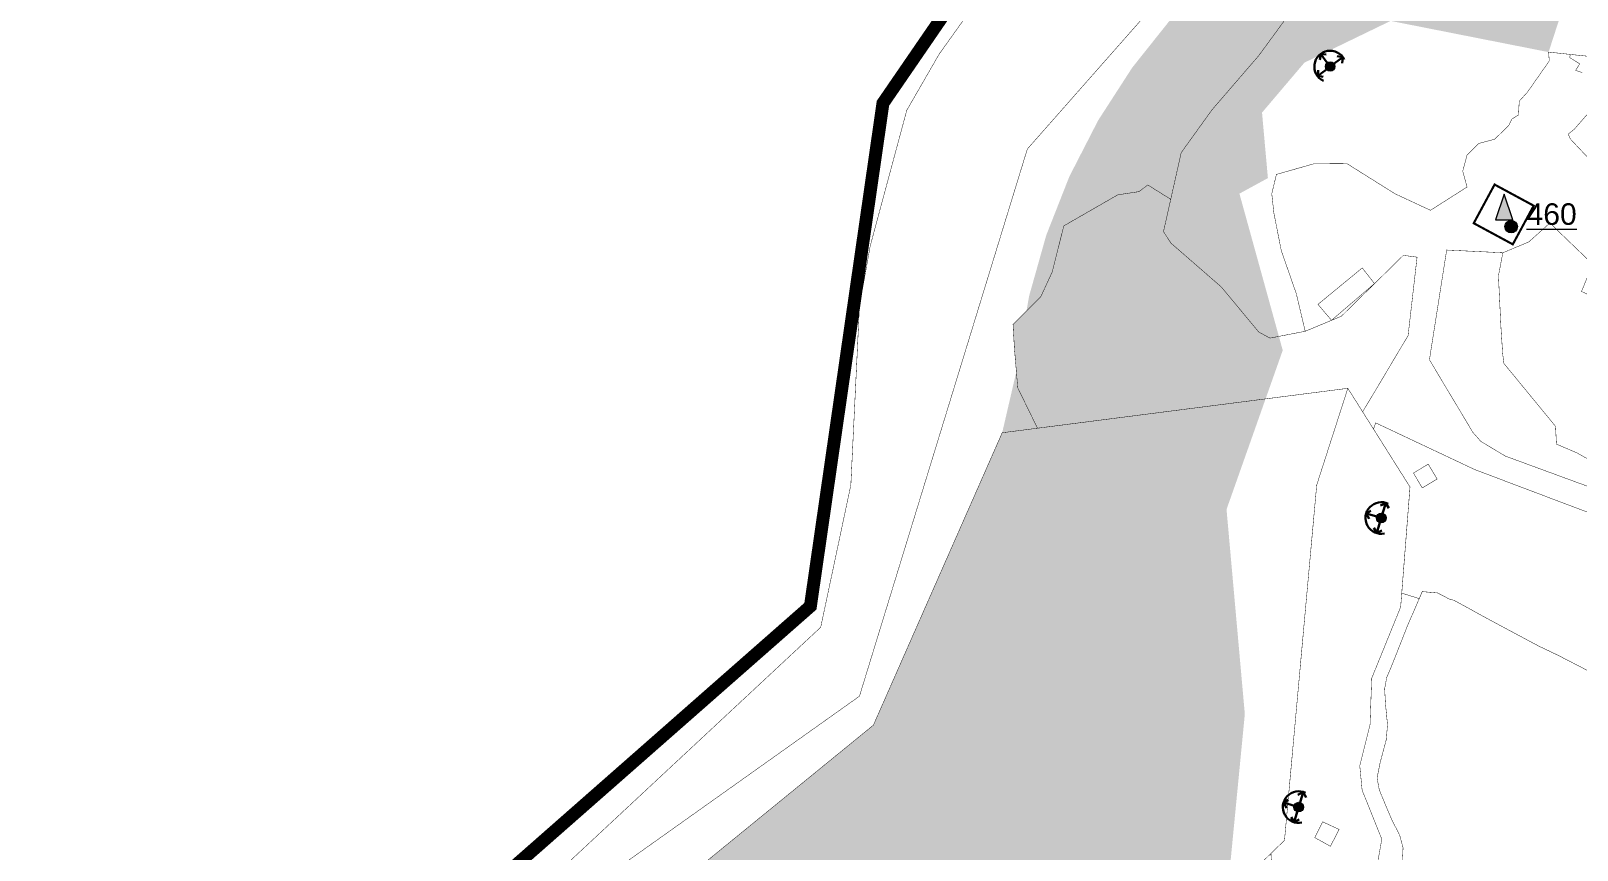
# Model space of a CAD drawing. Header units: millimetres. Extents: x 21689 to 31331, y 37531 to 43751.
# Drawn here: x 22793 to 23511, y 38831 to 39211 of the extents above; entities that cross this region are included whole.
import ezdxf

# ---------------------------------------------------------------- set-up
doc = ezdxf.new("R2010")
doc.units = ezdxf.units.MM
doc.linetypes.add('DASHEDX2', pattern=[1.5, 1, -0.5])
doc.linetypes.add('МЕЖА', pattern=[4, 1, -1, 1, -1])
for name, color, linetype, lineweight in [('0 . 11 - границы ДМ проект', 10, 'МЕЖА', 0), ('0.15 - Видовые раскрытия', 22, 'Continuous', 9), ('00 границы ОКН', 1, 'Continuous', 40), ('00 номер ОКН', 7, 'Continuous', 15), ('CONTUR', 150, 'Continuous', 9)]:
    doc.layers.add(name, color=color, linetype=linetype, lineweight=lineweight)
doc.layers.add('00 ОКН', color=1, linetype='Continuous', lineweight=9, transparency=0.4)
doc.layers.add('00 Природный ландшафт', color=81, linetype='Continuous', lineweight=9, true_color=0xa9da90, transparency=0.4)
doc.styles.get("Standard").update_dxf_attribs({"font": 'arial.ttf'})

# ---------------------------------------------------------------- blocks, each defined once
blk = doc.blocks.new('участки все')
at = {"layer": 'CONTUR', "const_width": 0.2}
for points in [[(-100.75, 920.65), (-84.74, 977.64), (73.25, 1127.65), (156.26, 1182.65), (273.26, 1291.64), (287.26, 1357.65), (291.26, 1440.65), (296.26, 1468.64), (313.25, 1531.64), (328.26, 1557.64), (368.27, 1613.64)], [(459.26, 1615.64), (369.25, 1513.64), (291.26, 1259.64), (77.25, 1107.65), (53.26, 1043.64), (19.25, 999.64), (-30.75, 953.65), (-42.74, 907.64), (-76.74, 841.65), (-98.24, 751.12)], [(630.41, 1556.61), (611.4, 1558.62), (611.7, 1554.5), (601.54, 1540), (597.75, 1535.83), (597.4, 1529.42), (594.33, 1527.54), (592.88, 1524.55), (586.32, 1518.18), (578.92, 1516.21), (573.5, 1510.78), (571.51, 1503.38), (573.51, 1495.99), (556.53, 1485.19), (540.1, 1492.83), (517.69, 1506.87), (502.28, 1506.76), (484.96, 1501.85), (482.8, 1492.9), (483.76, 1483.99), (487.22, 1466.44), (494.21, 1446.41), (498.33, 1429.03), (481.96, 1425.86), (476.78, 1428.67), (459.33, 1449.63), (436.03, 1469.89), (432.49, 1475.27), (440.73, 1511.97), (455, 1531.8), (476.8, 1557.05), (488.45, 1572.95)], [(626.98, 1549.12), (623.96, 1550.13), (625.85, 1553.17), (621.23, 1556.06), (621.45, 1557.55), (627.17, 1556.95)], [(635.07, 1268.67), (615.96, 1278.55), (606.87, 1282.87), (583.68, 1295.25), (567.51, 1304.14), (565.26, 1304.73), (559.86, 1307.57), (552.68, 1308.19), (551.28, 1304.94), (543.18, 1307.5), (547.01, 1356.76), (530.06, 1383.65), (531.07, 1386.52), (531.07, 1386.52), (577.06, 1364.85), (655.27, 1335.31)], [(635.08, 1268.67), (615.96, 1278.54), (606.87, 1282.86), (583.68, 1295.25), (567.51, 1304.13), (565.26, 1304.73), (559.86, 1307.56), (552.69, 1308.18), (545.71, 1292.02), (541.7, 1281.84), (538.18, 1272.99), (536.18, 1268.33), (535.23, 1263.09), (535.62, 1256.05), (536.56, 1246.44), (535.99, 1239.49), (533.14, 1228.84), (531.71, 1221.69), (532.76, 1216.09), (535.52, 1209.42), (538.66, 1202.01), (542.19, 1195.25), (543.79, 1189.25), (543.42, 1182.3)]]:
    blk.add_lwpolyline(points, dxfattribs=at)
for points in [[(635.67, 1536.96), (656.3, 1522.08), (658.74, 1520.31), (656.47, 1516.37), (650.89, 1506.66), (645.94, 1501.37), (633.66, 1505.39), (621.51, 1518.28), (620.48, 1520.54), (623.33, 1522.83), (635.67, 1536.96)], [(386.19, 1477.96), (411.23, 1492.36), (421.12, 1493.86), (425.21, 1496.95), (435.86, 1490.3), (432.49, 1475.27), (436.03, 1469.89), (459.33, 1449.63), (476.78, 1428.67), (481.96, 1425.86), (498.33, 1429.03), (515.13, 1436.02), (543.91, 1464.28), (550.29, 1463.44), (546.12, 1426.99), (525.01, 1391.65), (518.13, 1402.56), (373.95, 1384.04), (364.8, 1402.78), (363.26, 1420.84), (362.59, 1432.22), (375.54, 1445.15), (380.79, 1456.55), (386.19, 1477.96)], [(590.14, 1465.48), (602.16, 1470.49), (612.09, 1479.36), (617.24, 1474.22), (631.87, 1460.18), (626.69, 1447.51), (687.51, 1419.07), (688.55, 1359.87), (682.92, 1337.87), (668.85, 1341.93), (644.13, 1351.71), (649.16, 1358.71), (644.27, 1361.6), (624.26, 1372.73), (615.04, 1376.64), (614.61, 1384.92), (590.6, 1414.13), (590.05, 1418.74), (589.28, 1430.37), (588.09, 1454.79), (590.14, 1465.48)], [(590.14, 1465.48), (588.09, 1454.79), (589.28, 1430.37), (590.05, 1418.74), (590.6, 1414.13), (614.61, 1384.92), (615.04, 1376.64), (624.26, 1372.73), (644.27, 1361.6), (649.16, 1358.71), (644.13, 1351.71), (591.41, 1371.05), (579.99, 1377.85), (576.14, 1382.19), (556.04, 1415.83), (564.04, 1466.75), (590.14, 1465.48)], [(504.25, 1441.52), (524.82, 1458.43), (530.51, 1451.19), (510.55, 1434.13), (504.25, 1441.52)], [(297.73, 1246.2), (357.57, 1381.93), (518.13, 1402.56), (503.67, 1357.64), (488.71, 1192.74), (422.79, 1128.78), (342.36, 1056.62), (239.39, 1057.62), (122.38, 1058.27), (127.69, 1107.64), (297.73, 1246.2)], [(518.13, 1402.56), (547, 1356.76), (542.67, 1301.04), (529.22, 1267.97), (528.44, 1246.39), (523.67, 1227.36), (524.77, 1216.01), (533.91, 1193.28), (529.23, 1166.85), (523.96, 1154.51), (509.48, 1130.22), (487.93, 1096.38), (482.4, 1186.62), (488.71, 1192.74), (503.67, 1357.64), (518.13, 1402.56)], [(548.6, 1363.24), (555.48, 1367.38), (559.63, 1360.46), (552.72, 1356.32), (548.6, 1363.24)], [(555.48, 1367.37), (548.6, 1363.24), (552.72, 1356.33), (559.62, 1360.47), (555.48, 1367.37)], [(506.42, 1201.33), (514.08, 1197.79), (510.04, 1189.98), (502.78, 1193.99), (506.42, 1201.33)], [(506.41, 1201.33), (502.78, 1193.99), (510.04, 1189.98), (514.09, 1197.79), (506.41, 1201.33)]]:
    blk.add_lwpolyline(points, close=True, dxfattribs=at)

msp = doc.modelspace()

# ---------------------------------------------------------------- hatches: boundary and pattern name
at = {"layer": '0.15 - Видовые раскрытия', "transparency": 33554687}
h = msp.add_hatch(color=256, dxfattribs=at)
h.dxf.hatch_style = 1
h.paths.add_polyline_path([(23395.35, 39196.07, 1), (23398.01, 39192.5, 1)])
h = msp.add_hatch(color=256, dxfattribs=at)
h.dxf.hatch_style = 1
h.paths.add_polyline_path([(23418.28, 38985.36, 1), (23422.55, 38984.09, 1)])
h = msp.add_hatch(color=256, dxfattribs=at)
h.dxf.hatch_style = 1
h.paths.add_polyline_path([(23379.89, 38851.15, 1), (23384.16, 38849.89, 1)])
at = {"layer": '00 ОКН', "transparency": 33554585}
h = msp.add_hatch(color=1, dxfattribs=at)
h.dxf.hatch_style = 1
h.paths.add_polyline_path([(23477.54, 39135.05), (23473.54, 39123.05), (23481.54, 39123.05)])
at = {"layer": '00 ОКН', "transparency": 33554687}
h = msp.add_hatch(color=2, dxfattribs=at)
h.dxf.hatch_style = 1
edge = h.paths.add_edge_path()
edge.add_arc((23480.74, 39119.96), 2.91, 0, 360)
at = {"layer": '00 Природный ландшафт', "transparency": 33554585}
h = msp.add_hatch(color=256, dxfattribs=at)
h.dxf.hatch_style = 1
h.paths.add_polyline_path([(22871.55, 38476.16), (22859.79, 38445.14), (22820.29, 38445.49), (22802.02, 38452.11), (22804.77, 38459.7), (22819.66, 38494.18), (22836.57, 38527.72), (22855.49, 38560.17), (22876.31, 38591.44), (22898.97, 38621.4), (22923.37, 38649.95), (22958.9, 38686.04), (23012.69, 38734.57), (23014.43, 38750), (23184.48, 38888.56), (23244.31, 39024.29), (23250.9, 39052.69), (23250.01, 39063.2), (23249.33, 39074.58), (23255.6, 39080.84), (23256.85, 39087.85), (23264.79, 39115.99), (23275.51, 39143.21), (23288.9, 39169.29), (23304.73, 39193.79), (23322.96, 39216.66), (23343.37, 39237.61), (23367.39, 39255.58), (23401.39, 39275.77), (23430.58, 39285.16), (23488.78, 39294.66), (23510.97, 39294.29), (23510.98, 39240.56), (23498.14, 39200.98), (23424.76, 39215.46), (23384.71, 39196.09), (23365.02, 39172.91), (23367.75, 39142.49), (23354.52, 39135.28), (23374.64, 39062.55), (23348.53, 38988.71), (23357.03, 38893.7), (23348.83, 38809.27), (23309.53, 38771.14), (23254.5, 38721.76), (23121.26, 38708.05), (23074.36, 38711.22), (23046.77, 38710.48), (23028.67, 38700.52), (23009.14, 38662.7), (22967.81, 38631.7), (22964.44, 38607.89), (22900.47, 38577.64), (22892.32, 38558.25), (22898.18, 38533.58), (22910.76, 38520.36)])

# ---------------------------------------------------------------- linework, layer by layer
at = {"layer": '0 . 11 - границы ДМ проект', "color": 7, "linetype": 'DASHEDX2', "lineweight": 100, "ltscale": 9, "transparency": 33554687, "const_width": 6, "flags": 128}
msp.add_lwpolyline([(22946.73, 37638.63), (22902.58, 38352.1), (23040.31, 38403.75), (23117.29, 38401.21), (23331.14, 38342.16), (23767.92, 38429.68), (23839.74, 38479.18), (23935.86, 38610.42), (23988.4, 38646.95), (24015.49, 38690.25), (24098.85, 38777.82), (24145.03, 38828.88), (24135.93, 38857.75), (24309.79, 39159.02), (24384.58, 39142.81), (24479.69, 39275.04), (24546.54, 39209.37), (24750.01, 39350.13), (25003.88, 39639.8), (25413.16, 40107.12), (25363.28, 40286.2), (24989.23, 40491.14), (25395.28, 40838.84), (25660.56, 41058.12), (25845.24, 41208.92), (25792.92, 41266.23), (25888.27, 41383.12), (26058.63, 41521.65), (26092.2, 41658.69), (26130.83, 41752.53), (26159.07, 41742.27), (26300.9, 42104.41), (26325.34, 42112.11), (26524.48, 42049.12), (26659.52, 41994.11), (26661.3, 41997.38), (26646.24, 42050.67), (26706.46, 42026.98), (26859.65, 41970.83), (27006.59, 41919.76), (27172.98, 41911.41), (27384.06, 41951.12), (27369.53, 42033.59), (27673.24, 42086.3), (27976.36, 41979.69), (28033.35, 41963.23), (28102.86, 41962.56), (28159.54, 41928.27), (28328.6, 41835.14), (28499.53, 41807.33), (28720.17, 41761.45), (29052.46, 41622.84), (29045.52, 41606.09), (29058.02, 41600.92), (29065.19, 41619.05), (29089.18, 41611.33), (29476.61, 41567.37), (29694.11, 41552.14), (29707.83, 41609), (29818.28, 41584.5), (29941.9, 41545.71), (30079.67, 41531.57), (30099.06, 41598.9), (30133.54, 41631.15), (30187.93, 41657.25), (30321.66, 41749.67), (30401.38, 41749.67), (30509.19, 41676.74), (30617.63, 41749.67), (30608.36, 41787.7), (30599.77, 41907.5), (30613.25, 41930.65), (30611.36, 41954.39), (30596.2, 41953.51), (30593.67, 42010.25), (30597.05, 42063.37), (30605.38, 42235.81), (30665.45, 42236.17), (30657.33, 42284.13), (30610.32, 42363.4), (30625.51, 42373.52), (30633.15, 42373.02), (30649.52, 42377.68), (30654.81, 42423.45), (30716.03, 42430.23), (30760.54, 42567.65), (30765.8, 42586.36), (30791.95, 42710.49), (30846.37, 42699.4), (30866.74, 42759.78), (30939.13, 42753.23), (31030.96, 42735.49), (31057.16, 42750.28), (31131.35, 42919.39), (31178.71, 43049.99), (31223.9, 43155.77), (31261.16, 43239.22), (31200.23, 43266.25), (31159.04, 43264.62), (31092.9, 43324.59), (31030.84, 43397.77), (30974.06, 43434.01), (30837.68, 43448.49), (30812.71, 43443.57), (30797.57, 43373.26), (30670.04, 43084.43), (30627.79, 42979.09), (30572.79, 42815.93), (30581.39, 42739.2), (30580.07, 42670.05), (30572.53, 42633.02), (30553.34, 42565.66), (30547.4, 42556.65), (30525.72, 42505.25), (30514.51, 42510.11), (30479.51, 42425.86), (30461.95, 42345.38), (30464.75, 42236.14), (30403.52, 42231.72), (30362, 42222.3), (30262.37, 42221.19), (30097.98, 42200.41), (30088.95, 42269.89), (30058.49, 42273.9), (30000.91, 42267.83), (30008.93, 42181.88), (29926.02, 42170.86), (29838.04, 42159.36), (29837.12, 42151.42), (29801.62, 42150.52), (29804.08, 42118.48), (29746.29, 42112.77), (29727.01, 42117.61), (29726.77, 42121.26), (29669.99, 42116.48), (29667.12, 42186.75), (29663.62, 42276.82), (29664.83, 42334.2), (29729.67, 42336.19), (29743.29, 42425.8), (29681.45, 42426.64), (29599.85, 42422.04), (29585.29, 42460.05), (29593.55, 42547.9), (29586.23, 42640.93), (29612.42, 42670.26), (29566.57, 42703.24), (29536.55, 42712.38), (29485.13, 42721.11), (29445.22, 42718.94), (29271.87, 42704.28), (29252.91, 42692.41), (29197.95, 42673.04), (29178.85, 42668.77), (29146.59, 42665.68), (29091.04, 42663.1), (29090.12, 42694.39), (29093.43, 42735.41), (29109.46, 42731.74), (29114.94, 42754.25), (29105.61, 42762.57), (29115.3, 42813.46), (29163.59, 42900), (29195.32, 42957.41), (29200.53, 43020.6), (29169.03, 43102.91), (29094.39, 43130.16), (29034.07, 43130.54), (28931.05, 43118.37), (28819.4, 43060.11), (28798.63, 43021.64), (28799.74, 42985.88), (28707.96, 42909.03), (28686.59, 42891.68), (28665.24, 42871.73), (28655.12, 42859.97), (28647.85, 42848.5), (28636.35, 42823.08), (28630.36, 42817.18), (28632.11, 42786.97), (28651.56, 42783.79), (28691.78, 42770.28), (28688.63, 42759.99), (28685.9, 42758.4), (28674.4, 42734.05), (28670.96, 42721.95), (28465.92, 42806.49), (28422.23, 42822.02), (28375.9, 42835.07), (28353.71, 42839.03), (28334.9, 42842.59), (28324.45, 42844.67), (28310.37, 42860.64), (28285.15, 42868.53), (28273.81, 42871.97), (28249.69, 42869.4), (28186.52, 42849.62), (28159.73, 42849.83), (28118.75, 42863.99), (28094.8, 42888.25), (28084.71, 42900.92), (28068.74, 42924.62), (28025.62, 42901.74), (28004.08, 42892.7), (27951.92, 42913.21), (27851.65, 42849.79), (27793.9, 42819.52), (27766.59, 42881.7), (27711.88, 42969.56), (27682.2, 43019.56), (27636.09, 43064.5), (27679.04, 43117.9), (27700.16, 43145.1), (27730.28, 43232.44), (27705.35, 43256.96), (27691.79, 43306.56), (27688.55, 43316.07), (27675.1, 43337.74), (27671.02, 43346.91), (27667.81, 43356.54), (27665.87, 43367.34), (27665.76, 43376.05), (27664.78, 43381.05), (27419.59, 43272.56), (27422.82, 43266.23), (27362.67, 43207.3), (27358.27, 43197.8), (27315.11, 43177.13), (27276.85, 43176.61), (27257.44, 43175.75), (27253.84, 43180.5), (27248.88, 43187.03), (27238.09, 43198.06), (27218.29, 43206.98), (27213.36, 43207.6), (27202.43, 43208.96), (27239.74, 43225.54), (27236.35, 43231.88), (27229.04, 43245.51), (27224.79, 43253.43), (27207.06, 43286.52), (27191.9, 43314.8), (27189.96, 43318.43), (27109.82, 43276.33), (27075.56, 43340.35), (27088.29, 43348.01), (27054.82, 43405.39), (27040.02, 43396.59), (27025.14, 43422.1), (27004.05, 43461.84), (26932.79, 43645.55), (26914.14, 43691.8), (26899.52, 43700.46), (26872.13, 43716.99), (26742.39, 43504.78), (26736.34, 43496.67), (26723.68, 43483.84), (26681.05, 43469.92), (26667.11, 43474.54), (26618.22, 43488.58), (26621.71, 43502.66), (26587.49, 43510.32), (26573.52, 43508.91), (26527.9, 43493.77), (26492.74, 43503.26), (26478.24, 43499.38), (26452.07, 43505.41), (26442.19, 43502.58), (26426.7, 43506.38), (26416.4, 43498.79), (26374.87, 43508.45), (26369.59, 43485.73), (26357.38, 43433.16), (26343.06, 43372.1), (26343.68, 43335.85), (26278.09, 43335.37), (26275.1, 43319.34), (26179.58, 43336.15), (26136.07, 43350.43), (26129.55, 43332.91), (26114.21, 43338.65), (26048.36, 43335.77), (26042.27, 43335.96), (26041.86, 43305.06), (26039.99, 43285.4), (25993.77, 43297.06), (25935.55, 43314.57), (25864.49, 43314.71), (25836.1, 43306.44), (25791.06, 43309.44), (25778.1, 43340.97), (25720.4, 43383.9), (25692.71, 43506.7), (25567.19, 43536.12), (25552.49, 43470.45), (25520.72, 43350.23), (25464.42, 43088.88), (25450.38, 42940.35), (25403.2, 42900.12), (25517.17, 42564.61), (25324.39, 42333.51), (25231.57, 42248.42), (25084.91, 42241.32), (25004.68, 42115.84), (25034.08, 42028.82), (25232.98, 41677.08), (25331.24, 41588.66), (25222.08, 41431.42), (24497, 41147.16), (24469.6, 41188.24), (24382.78, 41181.73), (24281.81, 41064.62), (24269, 41033.06), (24267.52, 40970.79), (24345.86, 40986.54), (24396.82, 40849.9), (24260.73, 40587.7), (24122.54, 40455.83), (24175.55, 40365.15), (24087.33, 40202.95), (23882.35, 40127.13), (23799.32, 39897.89), (23757.23, 39543.04), (23644.49, 39442.48), (23258.99, 39279.22), (23188.93, 39177.24), (23155.23, 38943.77), (22794.42, 38626.82), (22640.55, 38070.59), (22681.18, 37890.91), (22868.64, 37599.25), (22946.73, 37638.63)], close=True, dxfattribs=at)
at = {"layer": '0.15 - Видовые раскрытия', "lineweight": 30}
for p, q in [((23392.36, 39200.09), (23391.85, 39197.33)), ((23392.36, 39200.09), (23395.35, 39196.07)), ((23392.36, 39200.09), (23394.82, 39199.83)), ((23402.49, 39198.61), (23398.47, 39195.62)), ((23402.49, 39198.61), (23399.85, 39199.1)), ((23402.49, 39198.61), (23402.18, 39195.78)), ((23390.87, 39189.96), (23394.9, 39192.96)), ((23390.87, 39189.96), (23391.16, 39192.62)), ((23390.87, 39189.96), (23393.46, 39189.48)), ((23413.47, 38986.78), (23415.61, 38988.04)), ((23413.47, 38986.78), (23418.28, 38985.36)), ((23413.47, 38986.78), (23414.72, 38984.26)), ((23422.47, 38991.67), (23420.07, 38990.48)), ((23422.47, 38991.67), (23421.05, 38986.86)), ((23422.47, 38991.67), (23423.92, 38989.21)), ((23418.36, 38977.78), (23417, 38980.08)), ((23418.36, 38977.78), (23419.78, 38982.59)), ((23418.36, 38977.78), (23420.71, 38978.95)), ((23384.08, 38857.47), (23381.68, 38856.28)), ((23384.08, 38857.47), (23382.66, 38852.66)), ((23384.08, 38857.47), (23385.53, 38855.01)), ((23375.08, 38852.58), (23377.22, 38853.84)), ((23375.08, 38852.58), (23379.89, 38851.15)), ((23375.08, 38852.58), (23376.33, 38850.06)), ((23379.97, 38843.58), (23378.61, 38845.88)), ((23379.97, 38843.58), (23381.39, 38848.39)), ((23379.97, 38843.58), (23382.32, 38844.75))]:
    msp.add_line(p, q, dxfattribs=at)
at = {"layer": '0.15 - Видовые раскрытия'}
for centre in [(23396.68, 39194.29), (23420.41, 38984.73), (23382.02, 38850.52)]:
    msp.add_circle(centre, 2.23, dxfattribs=at)
at = {"layer": '0.15 - Видовые раскрытия', "lineweight": 30}
for centre, start, end in [((23396.69, 39194.27), 26.91909, 244.91834), ((23420.43, 38984.72), 63.75602, 281.75528), ((23382.04, 38850.52), 63.75602, 281.75528)]:
    msp.add_arc(centre, 7.35, start, end, dxfattribs=at)
at = {"layer": '00 границы ОКН', "const_width": 1, "elevation": 1}
msp.add_lwpolyline([(23463.36, 39121.55), (23473.05, 39139.5), (23491.21, 39129.69), (23481.52, 39111.75)], close=True, dxfattribs=at)
at = {"layer": '00 ОКН', "color": 1}
msp.add_lwpolyline([(23477.54, 39135.05), (23473.54, 39123.05), (23481.54, 39123.05)], close=True, dxfattribs=at)
at = {"layer": '00 ОКН', "color": 7, "transparency": 33554687}
msp.add_circle((23480.74, 39119.96), 2.91, dxfattribs=at)

# ---------------------------------------------------------------- block references
at = {"layer": 'CONTUR'}
msp.add_blockref('участки все', (22886.75, 37642.36), dxfattribs=at)

# ---------------------------------------------------------------- texts
at = {"layer": '00 номер ОКН', "color": 4, "insert": (23487.9, 39130.79), "char_height": 10, "attachment_point": 1}
msp.add_mtext_dynamic_manual_height_columns('{\\L\\C1;460}', width=4.7915, gutter_width=12.5, heights=[0], dxfattribs=at)

doc.saveas('drawing.dxf')
